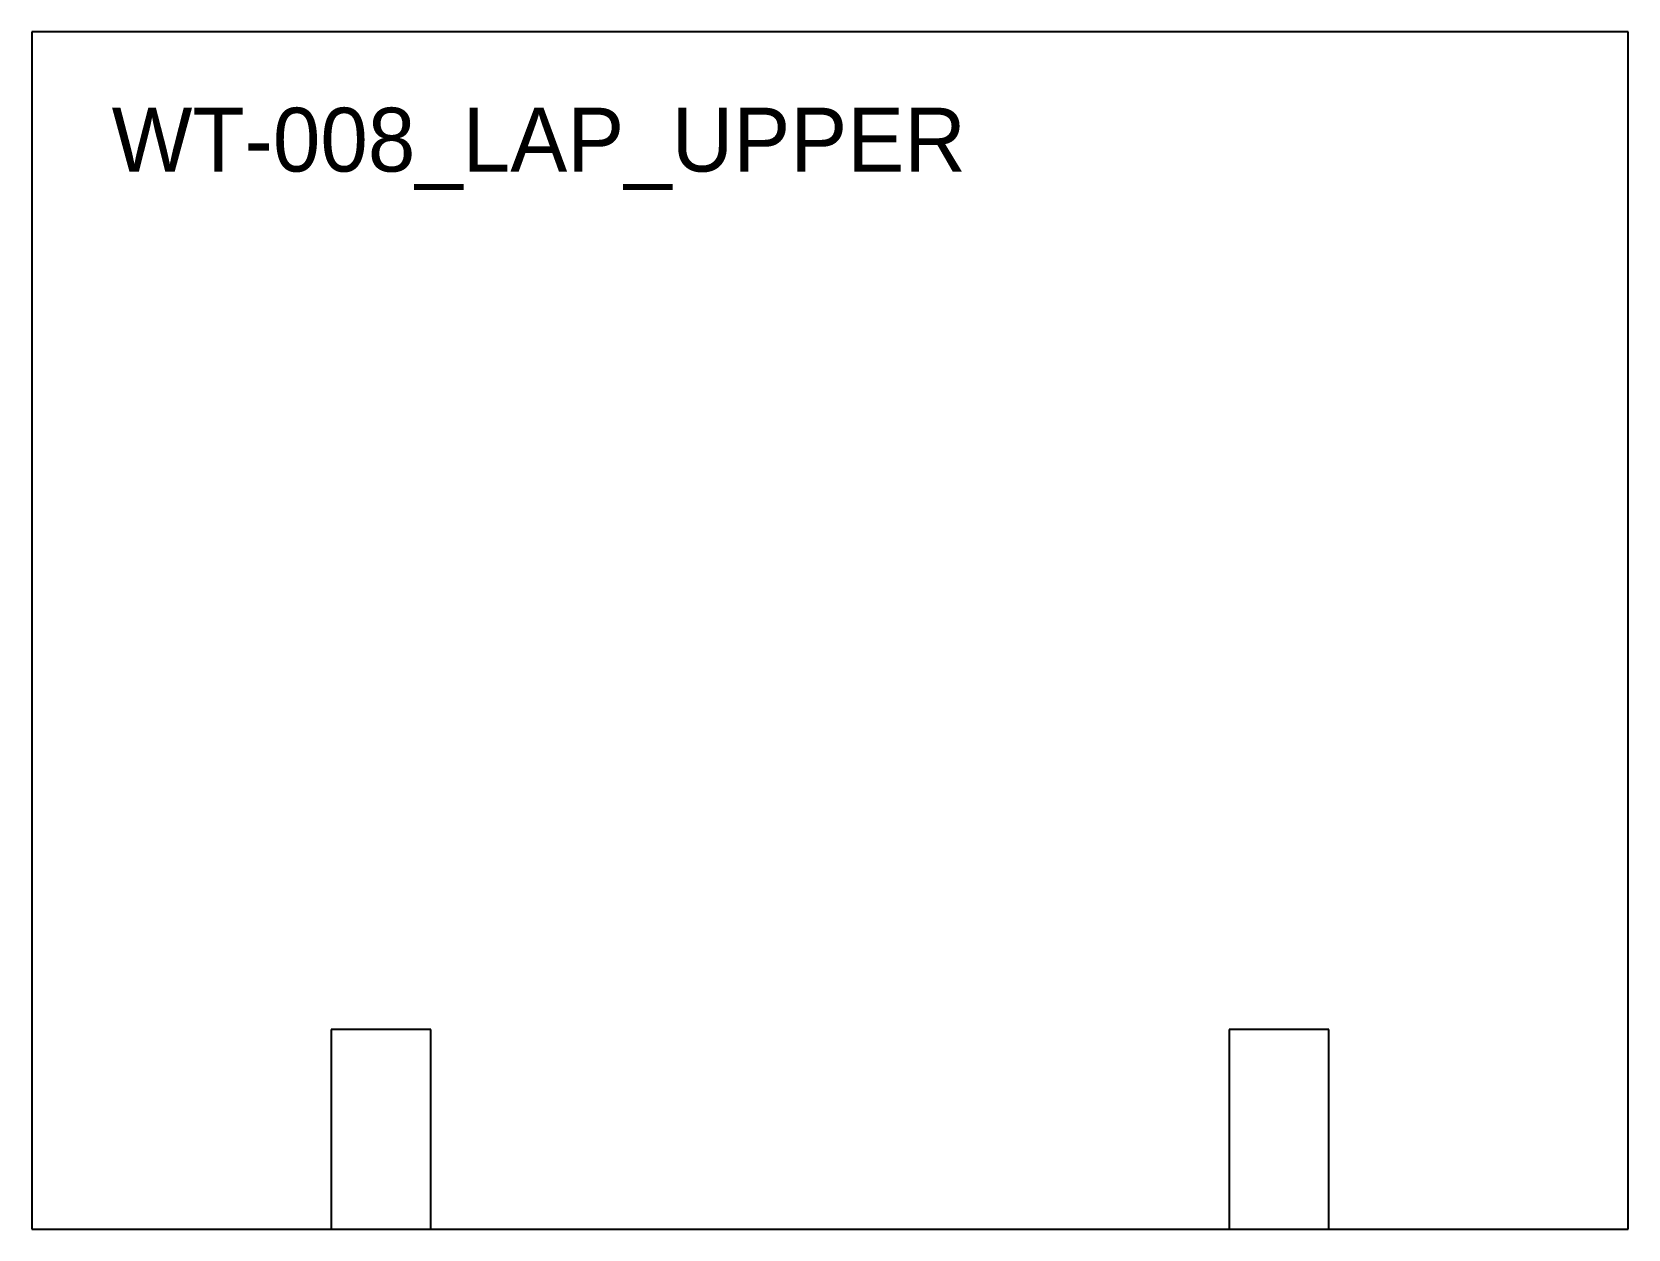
# Model space of a CAD drawing. Extents: x 0 to 4, y 0 to 3.
import ezdxf

# ---------------------------------------------------------------- set-up
doc = ezdxf.new("R2010")
doc.units = 0

msp = doc.modelspace()

# ---------------------------------------------------------------- linework, layer by layer
at = {"layer": 'CUT'}
for p, q in [((4, 3), (0, 3)), ((0, 3), (0, 0)), ((4, 0), (4, 3)), ((1, 0.5), (0.75, 0.5)), ((0.75, 0.5), (0.75, 0)), ((1, 0), (1, 0.5)), ((3.25, 0.5), (3, 0.5)), ((3, 0.5), (3, 0)), ((3.25, 0), (3.25, 0.5)), ((0, 0), (4, 0)), ((0.75, 0), (1, 0)), ((3, 0), (3.25, 0))]:
    msp.add_line(p, q, dxfattribs=at)

# ---------------------------------------------------------------- texts
at = {"layer": 'ETCH'}
msp.add_text('WT-008_LAP_UPPER', height=0.16, dxfattribs=at).set_placement((0.2, 2.65))

doc.saveas('drawing.dxf')
